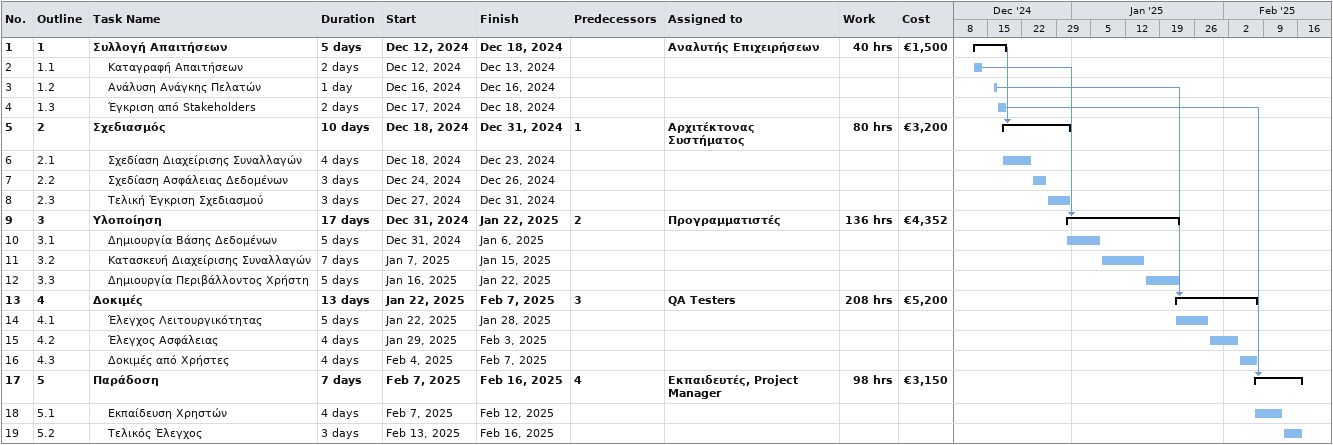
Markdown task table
| ID | WBS | Task | Duration | Start | Finish | Predecessors | Resources | Work (h) | Cost (€) |
|---|---|---|---|---|---|---|---|---|---|
| 1 | 1 | **Συλλογή Απαιτήσεων** | 5d | 2024-12-12 | 2024-12-18 |  | Αναλυτής Επιχειρήσεων | 40 | 1500 |
| 2 | 1.1 | Καταγραφή Απαιτήσεων | 2d | 2024-12-12 | 2024-12-13 |  |  |  |  |
| 3 | 1.2 | Ανάλυση Ανάγκης Πελατών | 1d | 2024-12-16 | 2024-12-16 |  |  |  |  |
| 4 | 1.3 | Έγκριση από Stakeholders | 2d | 2024-12-17 | 2024-12-18 |  |  |  |  |
| 5 | 2 | **Σχεδιασμός** | 10d | 2024-12-18 | 2024-12-31 | 1 | Αρχιτέκτονας Συστήματος | 80 | 3200 |
| 6 | 2.1 | Σχεδίαση Διαχείρισης Συναλλαγών | 4d | 2024-12-18 | 2024-12-23 |  |  |  |  |
| 7 | 2.2 | Σχεδίαση Ασφάλειας Δεδομένων | 3d | 2024-12-24 | 2024-12-26 |  |  |  |  |
| 8 | 2.3 | Τελική Έγκριση Σχεδιασμού | 3d | 2024-12-27 | 2024-12-31 |  |  |  |  |
| 9 | 3 | **Υλοποίηση** | 17d | 2024-12-31 | 2025-01-22 | 2 | Προγραμματιστές | 136 | 4352 |
| 10 | 3.1 | Δημιουργία Βάσης Δεδομένων | 5d | 2024-12-31 | 2025-01-06 |  |  |  |  |
| 11 | 3.2 | Κατασκευή Διαχείρισης Συναλλαγών | 7d | 2025-01-07 | 2025-01-15 |  |  |  |  |
| 12 | 3.3 | Δημιουργία Περιβάλλοντος Χρήστη | 5d | 2025-01-16 | 2025-01-22 |  |  |  |  |
| 13 | 4 | **Δοκιμές** | 13d | 2025-01-22 | 2025-02-07 | 3 | QA Testers | 208 | 5200 |
| 14 | 4.1 | Έλεγχος Λειτουργικότητας | 5d | 2025-01-22 | 2025-01-28 |  |  |  |  |
| 15 | 4.2 | Έλεγχος Ασφάλειας | 4d | 2025-01-29 | 2025-02-03 |  |  |  |  |
| 16 | 4.3 | Δοκιμές από Χρήστες | 4d | 2025-02-04 | 2025-02-07 |  |  |  |  |
| 17 | 5 | **Παράδοση** | 7d | 2025-02-07 | 2025-02-16 | 4 | Εκπαιδευτές, Project Manager | 98 | 3150 |
| 18 | 5.1 | Εκπαίδευση Χρηστών | 4d | 2025-02-07 | 2025-02-12 |  |  |  |  |
| 19 | 5.2 | Τελικός Έλεγχος | 3d | 2025-02-13 | 2025-02-16 |  |  |  |  |
